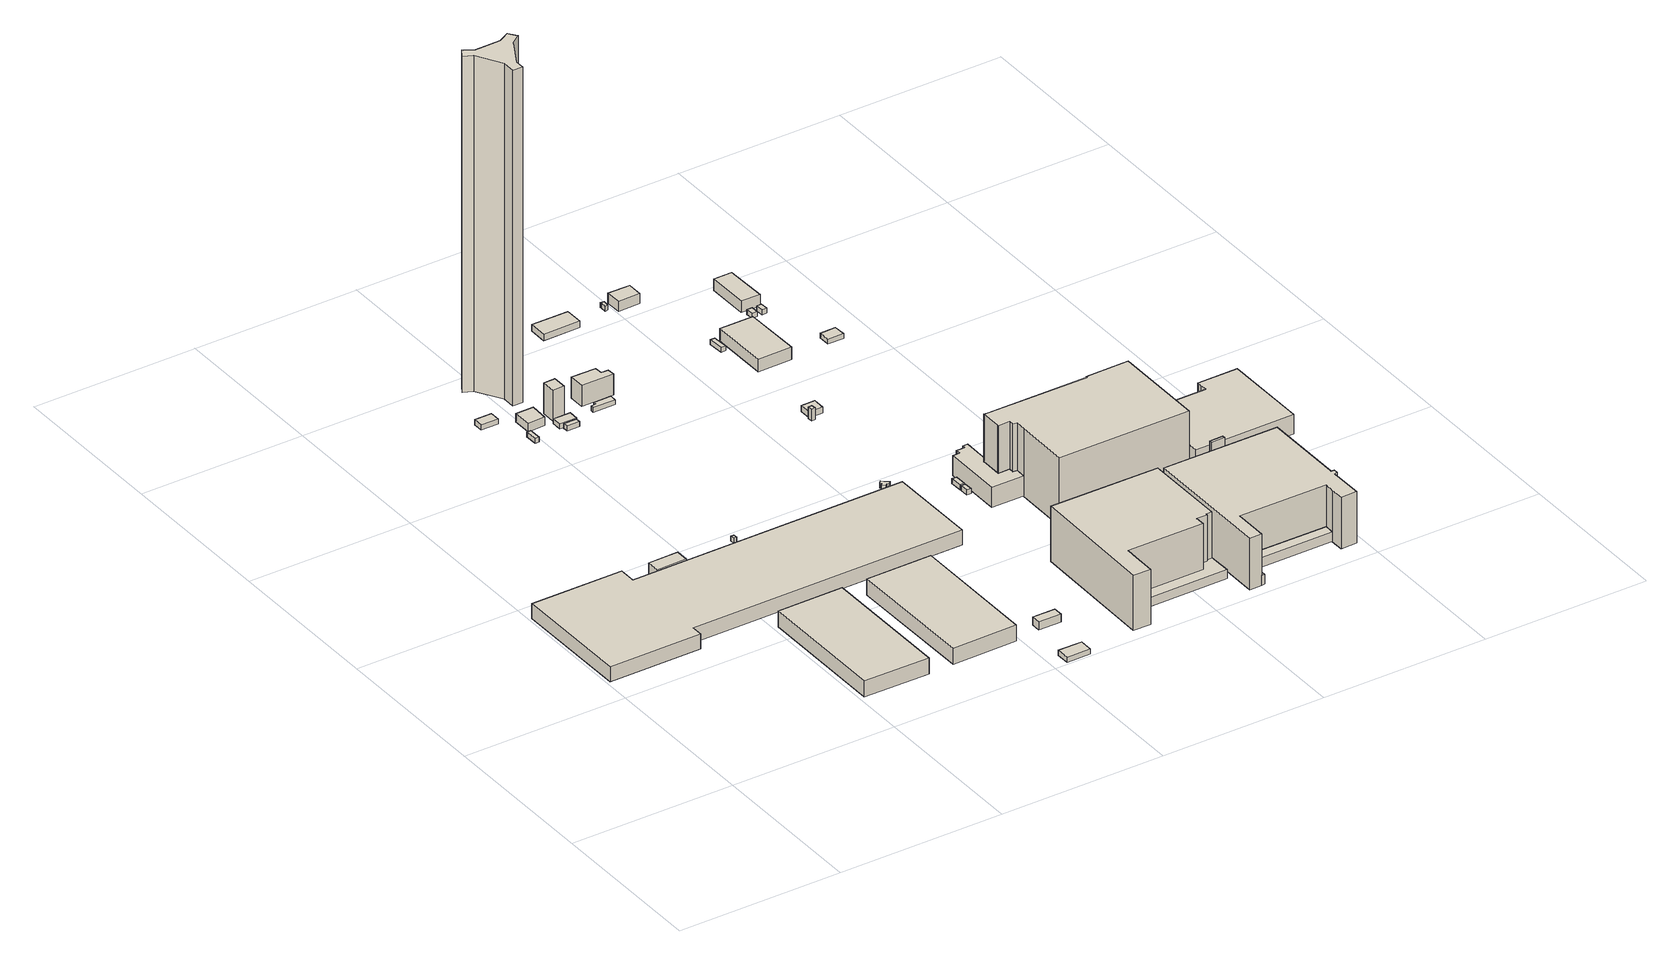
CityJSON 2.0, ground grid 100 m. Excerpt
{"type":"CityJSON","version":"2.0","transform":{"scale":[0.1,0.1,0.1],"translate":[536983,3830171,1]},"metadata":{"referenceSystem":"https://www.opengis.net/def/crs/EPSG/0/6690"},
"CityObjects":{
"building1":{"type":"Building","attributes":{"計測周辺長":59.56,"1/2500図郭":91,"区名":"住之江区","町丁目名称":"南港南６丁目","街区番号":7,"class":"3001","usage":"401","measuredHeight":6.5,"storeysAboveGround":2,"BuildingDetailAttribute.buildingRoofEdgeArea":161.26,"BuildingDetailAttribute.buildingStructureType":"610","BuildingDetailAttribute.buildingStructureOrgType":"2","BuildingDetailAttribute.detailedUsage":"1310","BuildingDetailAttribute.specifiedBuildingCoverageRate":0.6,"BuildingDetailAttribute.surveyYear":2017,"BuildingTsunamiRiskAttribute.description":"1","BuildingTsunamiRiskAttribute.rank":"1","BuildingTsunamiRiskAttribute.depth":0.21,"BuildingHighTideRiskAttribute.description":"1","BuildingHighTideRiskAttribute.rank":"2","BuildingHighTideRiskAttribute.depth":2.73,"BuildingIDAttribute.prefecture":"27","BuildingIDAttribute.city":"27125"},"geometry":[{"type":"Solid","lod":"1","boundaries":[[[[0,1,2,3]],[[2,4,5,3]],[[1,6,4,2]],[[0,7,6,1]],[[3,5,7,0]],[[4,6,7,5]]]]}]},
"building2":{"type":"Building","attributes":{"計測周辺長":241.01,"1/2500図郭":91,"区名":"住之江区","町丁目名称":"南港南６丁目","街区番号":7,"class":"3001","usage":"431","measuredHeight":9.9,"storeysAboveGround":1,"BuildingDetailAttribute.buildingRoofEdgeArea":3215.25,"BuildingDetailAttribute.buildingStructureType":"610","BuildingDetailAttribute.buildingStructureOrgType":"2","BuildingDetailAttribute.detailedUsage":"1720","BuildingDetailAttribute.specifiedBuildingCoverageRate":0.6,"BuildingDetailAttribute.surveyYear":2017,"BuildingHighTideRiskAttribute.description":"1","BuildingHighTideRiskAttribute.rank":"2","BuildingHighTideRiskAttribute.depth":2.57,"BuildingIDAttribute.prefecture":"27","BuildingIDAttribute.city":"27125"},"geometry":[{"type":"Solid","lod":"1","boundaries":[[[[8,9,10,11]],[[10,12,13,11]],[[9,14,12,10]],[[8,15,14,9]],[[11,13,15,8]],[[12,14,15,13]]]]}]},
"building3":{"type":"Building","attributes":{"計測周辺長":592.07,"1/2500図郭":91,"区名":"住之江区","町丁目名称":"南港南６丁目","街区番号":7,"class":"3001","usage":"431","measuredHeight":9.2,"storeysAboveGround":1,"BuildingDetailAttribute.buildingRoofEdgeArea":13330.86,"BuildingDetailAttribute.buildingStructureType":"610","BuildingDetailAttribute.buildingStructureOrgType":"2","BuildingDetailAttribute.detailedUsage":"1720","BuildingDetailAttribute.specifiedBuildingCoverageRate":0.6,"BuildingDetailAttribute.surveyYear":2017,"BuildingTsunamiRiskAttribute.description":"1","BuildingTsunamiRiskAttribute.rank":"1","BuildingTsunamiRiskAttribute.depth":0.13,"BuildingHighTideRiskAttribute.description":"1","BuildingHighTideRiskAttribute.rank":"2","BuildingHighTideRiskAttribute.depth":2.52,"BuildingIDAttribute.prefecture":"27","BuildingIDAttribute.city":"27125"},"geometry":[{"type":"Solid","lod":"1","boundaries":[[[[16,17,18,19,20,21,22,23]],[[22,24,25,23]],[[21,26,24,22]],[[20,27,26,21]],[[19,28,27,20]],[[18,29,28,19]],[[17,30,29,18]],[[16,31,30,17]],[[23,25,31,16]],[[24,26,27,28,29,30,31,25]]]]}]},
"building4":{"type":"Building","attributes":{"class":"3001","BuildingDetailAttribute.specifiedBuildingCoverageRate":0.6,"BuildingDetailAttribute.surveyYear":2017,"BuildingTsunamiRiskAttribute.description":"1","BuildingTsunamiRiskAttribute.rank":"1","BuildingTsunamiRiskAttribute.depth":0.3,"BuildingHighTideRiskAttribute.description":"1","BuildingHighTideRiskAttribute.rank":"3","BuildingHighTideRiskAttribute.depth":3.15,"BuildingIDAttribute.prefecture":"27","BuildingIDAttribute.city":"27125"},"geometry":[{"type":"Solid","lod":"1","boundaries":[[[[32,33,34,35]],[[34,36,37,35]],[[33,38,36,34]],[[32,39,38,33]],[[35,37,39,32]],[[36,38,39,37]]]]}]},
"building5":{"type":"Building","attributes":{"計測周辺長":33.32,"1/2500図郭":91,"区名":"住之江区","町丁目名称":"南港南７丁目","街区番号":3,"class":"3001","usage":"452","measuredHeight":3.2,"storeysAboveGround":1,"BuildingDetailAttribute.buildingRoofEdgeArea":64.65,"BuildingDetailAttribute.buildingStructureType":"610","BuildingDetailAttribute.buildingStructureOrgType":"2","BuildingDetailAttribute.detailedUsage":"1610","BuildingDetailAttribute.specifiedBuildingCoverageRate":0.6,"BuildingDetailAttribute.surveyYear":2017,"BuildingHighTideRiskAttribute.description":"1","BuildingHighTideRiskAttribute.rank":"2","BuildingHighTideRiskAttribute.depth":2.14,"BuildingIDAttribute.prefecture":"27","BuildingIDAttribute.city":"27125"},"geometry":[{"type":"Solid","lod":"1","boundaries":[[[[40,41,42,43]],[[42,44,45,43]],[[41,46,44,42]],[[40,47,46,41]],[[43,45,47,40]],[[44,46,47,45]]]]}]},
"building6":{"type":"Building","attributes":{"class":"3001","BuildingDetailAttribute.specifiedBuildingCoverageRate":0.6,"BuildingDetailAttribute.surveyYear":2017,"BuildingHighTideRiskAttribute.description":"1","BuildingHighTideRiskAttribute.rank":"2","BuildingHighTideRiskAttribute.depth":2.19,"BuildingIDAttribute.prefecture":"27","BuildingIDAttribute.city":"27125"},"geometry":[{"type":"Solid","lod":"1","boundaries":[[[[48,49,50,51]],[[50,52,53,51]],[[49,54,52,50]],[[48,55,54,49]],[[51,53,55,48]],[[52,54,55,53]]]]}]},
"building7":{"type":"Building","attributes":{"計測周辺長":239.01,"1/2500図郭":91,"区名":"住之江区","町丁目名称":"南港南６丁目","街区番号":7,"class":"3001","usage":"431","measuredHeight":9.9,"storeysAboveGround":1,"BuildingDetailAttribute.buildingRoofEdgeArea":3165.12,"BuildingDetailAttribute.buildingStructureType":"610","BuildingDetailAttribute.buildingStructureOrgType":"2","BuildingDetailAttribute.detailedUsage":"1720","BuildingDetailAttribute.specifiedBuildingCoverageRate":0.6,"BuildingDetailAttribute.surveyYear":2017,"BuildingTsunamiRiskAttribute.description":"1","BuildingTsunamiRiskAttribute.rank":"1","BuildingTsunamiRiskAttribute.depth":0.06,"BuildingHighTideRiskAttribute.description":"1","BuildingHighTideRiskAttribute.rank":"2","BuildingHighTideRiskAttribute.depth":2.63,"BuildingIDAttribute.prefecture":"27","BuildingIDAttribute.city":"27125"},"geometry":[{"type":"Solid","lod":"1","boundaries":[[[[56,57,58,59]],[[58,60,61,59]],[[57,62,60,58]],[[56,63,62,57]],[[59,61,63,56]],[[60,62,63,61]]]]}]},
"building8":{"type":"Building","attributes":{"計測周辺長":43.76,"1/2500図郭":91,"区名":"住之江区","町丁目名称":"南港南７丁目","街区番号":3,"class":"3001","usage":"452","measuredHeight":5.2,"storeysAboveGround":1,"BuildingDetailAttribute.buildingRoofEdgeArea":119.41,"BuildingDetailAttribute.buildingStructureType":"603","BuildingDetailAttribute.buildingStructureOrgType":"3","BuildingDetailAttribute.detailedUsage":"1610","BuildingDetailAttribute.specifiedBuildingCoverageRate":0.6,"BuildingDetailAttribute.surveyYear":2017,"BuildingHighTideRiskAttribute.description":"1","BuildingHighTideRiskAttribute.rank":"2","BuildingHighTideRiskAttribute.depth":2.27,"BuildingIDAttribute.prefecture":"27","BuildingIDAttribute.city":"27125"},"geometry":[{"type":"Solid","lod":"1","boundaries":[[[[64,65,66,67]],[[66,68,69,67]],[[65,70,68,66]],[[64,71,70,65]],[[67,69,71,64]],[[68,70,71,69]]]]}]},
"building9":{"type":"Building","attributes":{"class":"3001","BuildingDetailAttribute.specifiedBuildingCoverageRate":0.6,"BuildingDetailAttribute.surveyYear":2017,"BuildingHighTideRiskAttribute.description":"1","BuildingHighTideRiskAttribute.rank":"2","BuildingHighTideRiskAttribute.depth":2.36,"BuildingIDAttribute.prefecture":"27","BuildingIDAttribute.city":"27125"},"geometry":[{"type":"Solid","lod":"1","boundaries":[[[[72,73,74,75]],[[74,76,77,75]],[[73,78,76,74]],[[72,79,78,73]],[[75,77,79,72]],[[76,78,79,77]]]]}]},
"building10":{"type":"Building","attributes":{"計測周辺長":45.01,"1/2500図郭":91,"区名":"住之江区","町丁目名称":"南港南６丁目","街区番号":8,"class":"3001","usage":"401","measuredHeight":3.2,"storeysAboveGround":1,"BuildingDetailAttribute.buildingRoofEdgeArea":116.81,"BuildingDetailAttribute.buildingStructureType":"610","BuildingDetailAttribute.buildingStructureOrgType":"2","BuildingDetailAttribute.detailedUsage":"1310","BuildingDetailAttribute.specifiedBuildingCoverageRate":0.6,"BuildingDetailAttribute.surveyYear":2017,"BuildingTsunamiRiskAttribute.description":"1","BuildingTsunamiRiskAttribute.rank":"2","BuildingTsunamiRiskAttribute.depth":1.11,"BuildingHighTideRiskAttribute.description":"1","BuildingHighTideRiskAttribute.rank":"2","BuildingHighTideRiskAttribute.depth":2,"BuildingIDAttribute.prefecture":"27","BuildingIDAttribute.city":"27125"},"geometry":[{"type":"Solid","lod":"1","boundaries":[[[[80,81,82,83]],[[82,84,85,83]],[[81,86,84,82]],[[80,87,86,81]],[[83,85,87,80]],[[84,86,87,85]]]]}]},
"building11":{"type":"Building","attributes":{"class":"3001","BuildingDetailAttribute.specifiedBuildingCoverageRate":0.6,"BuildingDetailAttribute.surveyYear":2017,"BuildingHighTideRiskAttribute.description":"1","BuildingHighTideRiskAttribute.rank":"2","BuildingHighTideRiskAttribute.depth":2.36,"BuildingIDAttribute.prefecture":"27","BuildingIDAttribute.city":"27125"},"geometry":[{"type":"Solid","lod":"1","boundaries":[[[[88,89,90,91]],[[90,92,93,91]],[[89,94,92,90]],[[88,95,94,89]],[[91,93,95,88]],[[92,94,95,93]]]]}]},
"building12":{"type":"Building","attributes":{"計測周辺長":31.25,"1/2500図郭":91,"区名":"住之江区","町丁目名称":"南港南７丁目","街区番号":3,"class":"3001","usage":"452","measuredHeight":18.9,"storeysAboveGround":1,"BuildingDetailAttribute.buildingRoofEdgeArea":60.56,"BuildingDetailAttribute.buildingStructureType":"603","BuildingDetailAttribute.buildingStructureOrgType":"3","BuildingDetailAttribute.detailedUsage":"1610","BuildingDetailAttribute.specifiedBuildingCoverageRate":0.6,"BuildingDetailAttribute.surveyYear":2017,"BuildingHighTideRiskAttribute.description":"1","BuildingHighTideRiskAttribute.rank":"2","BuildingHighTideRiskAttribute.depth":2.35,"BuildingIDAttribute.prefecture":"27","BuildingIDAttribute.city":"27125"},"geometry":[{"type":"Solid","lod":"1","boundaries":[[[[96,97,98,99]],[[98,100,101,99]],[[97,102,100,98]],[[96,103,102,97]],[[99,101,103,96]],[[100,102,103,101]]]]}]},
"building13":{"type":"Building","attributes":{"計測周辺長":110.98,"1/2500図郭":91,"区名":"住之江区","町丁目名称":"南港南７丁目","街区番号":3,"class":"3001","usage":"452","measuredHeight":206.1,"storeysAboveGround":1,"BuildingDetailAttribute.buildingRoofEdgeArea":456.06,"BuildingDetailAttribute.buildingStructureType":"603","BuildingDetailAttribute.buildingStructureOrgType":"3","BuildingDetailAttribute.detailedUsage":"1610","BuildingDetailAttribute.specifiedBuildingCoverageRate":0.6,"BuildingDetailAttribute.surveyYear":2017,"BuildingHighTideRiskAttribute.description":"1","BuildingHighTideRiskAttribute.rank":"2","BuildingHighTideRiskAttribute.depth":2.02,"BuildingIDAttribute.prefecture":"27","BuildingIDAttribute.city":"27125"},"geometry":[{"type":"Solid","lod":"1","boundaries":[[[[104,105,106,107,108,109,110,111,112,113,114,115]],[[114,116,117,115]],[[113,118,116,114]],[[112,119,118,113]],[[111,120,119,112]],[[110,121,120,111]],[[109,122,121,110]],[[108,123,122,109]],[[107,124,123,108]],[[106,125,124,107]],[[105,126,125,106]],[[104,127,126,105]],[[115,117,127,104]],[[116,118,119,120,121,122,123,124,125,126,127,117]]]]}]},
"building14":{"type":"Building","attributes":{"class":"3001","measuredHeight":4.9,"BuildingDetailAttribute.specifiedBuildingCoverageRate":0.6,"BuildingDetailAttribute.surveyYear":2017,"BuildingTsunamiRiskAttribute.description":"1","BuildingTsunamiRiskAttribute.rank":"1","BuildingTsunamiRiskAttribute.depth":0.1,"BuildingHighTideRiskAttribute.description":"1","BuildingHighTideRiskAttribute.rank":"2","BuildingHighTideRiskAttribute.depth":2.75,"BuildingIDAttribute.prefecture":"27","BuildingIDAttribute.city":"27125"},"geometry":[{"type":"Solid","lod":"1","boundaries":[[[[128,129,130,131]],[[130,132,133,131]],[[129,134,132,130]],[[128,135,134,129]],[[131,133,135,128]],[[132,134,135,133]]]]}]},
"building15":{"type":"Building","attributes":{"計測周辺長":35.27,"1/2500図郭":91,"区名":"住之江区","町丁目名称":"南港南７丁目","街区番号":3,"class":"3001","usage":"452","storeysAboveGround":1,"BuildingDetailAttribute.buildingRoofEdgeArea":50.59,"BuildingDetailAttribute.buildingStructureType":"603","BuildingDetailAttribute.buildingStructureOrgType":"3","BuildingDetailAttribute.detailedUsage":"1610","BuildingDetailAttribute.specifiedBuildingCoverageRate":0.6,"BuildingDetailAttribute.surveyYear":2017,"BuildingHighTideRiskAttribute.description":"1","BuildingHighTideRiskAttribute.rank":"2","BuildingHighTideRiskAttribute.depth":2.33,"BuildingIDAttribute.prefecture":"27","BuildingIDAttribute.city":"27125"},"geometry":[{"type":"Solid","lod":"1","boundaries":[[[[136,137,138,139,140,141]],[[140,142,143,141]],[[139,144,142,140]],[[138,145,144,139]],[[137,146,145,138]],[[136,147,146,137]],[[141,143,147,136]],[[142,144,145,146,147,143]]]]}]},
"building16":{"type":"Building","attributes":{"計測周辺長":58.28,"1/2500図郭":91,"区名":"住之江区","町丁目名称":"南港南７丁目","街区番号":3,"class":"3001","usage":"452","measuredHeight":12.9,"storeysAboveGround":1,"BuildingDetailAttribute.buildingRoofEdgeArea":167.59,"BuildingDetailAttribute.buildingStructureType":"603","BuildingDetailAttribute.buildingStructureOrgType":"3","BuildingDetailAttribute.detailedUsage":"1610","BuildingDetailAttribute.specifiedBuildingCoverageRate":0.6,"BuildingDetailAttribute.surveyYear":2017,"BuildingHighTideRiskAttribute.description":"1","BuildingHighTideRiskAttribute.rank":"2","BuildingHighTideRiskAttribute.depth":2.35,"BuildingIDAttribute.prefecture":"27","BuildingIDAttribute.city":"27125"},"geometry":[{"type":"Solid","lod":"1","boundaries":[[[[148,149,150,151,152,153]],[[152,154,155,153]],[[151,156,154,152]],[[150,157,156,151]],[[149,158,157,150]],[[148,159,158,149]],[[153,155,159,148]],[[154,156,157,158,159,155]]]]}]},
"building17":{"type":"Building","attributes":{"class":"3001","BuildingDetailAttribute.specifiedBuildingCoverageRate":0.6,"BuildingDetailAttribute.surveyYear":2017,"BuildingTsunamiRiskAttribute.description":"1","BuildingTsunamiRiskAttribute.rank":"1","BuildingTsunamiRiskAttribute.depth":0.09,"BuildingHighTideRiskAttribute.description":"1","BuildingHighTideRiskAttribute.rank":"2","BuildingHighTideRiskAttribute.depth":2.72,"BuildingIDAttribute.prefecture":"27","BuildingIDAttribute.city":"27125"},"geometry":[{"type":"Solid","lod":"1","boundaries":[[[[160,161,162,163,164,165,166,167]],[[166,168,169,167]],[[165,170,168,166]],[[164,171,170,165]],[[163,172,171,164]],[[162,173,172,163]],[[161,174,173,162]],[[160,175,174,161]],[[167,169,175,160]],[[168,170,171,172,173,174,175,169]]]]}]},
"building18":{"type":"Building","attributes":{"計測周辺長":67.5,"1/2500図郭":91,"区名":"住之江区","町丁目名称":"南港南７丁目","街区番号":3,"class":"3003","usage":"452","measuredHeight":3.9,"storeysAboveGround":1,"BuildingDetailAttribute.buildingRoofEdgeArea":251.72,"BuildingDetailAttribute.buildingStructureType":"603","BuildingDetailAttribute.buildingStructureOrgType":"3","BuildingDetailAttribute.detailedUsage":"1610","BuildingDetailAttribute.specifiedBuildingCoverageRate":0.6,"BuildingDetailAttribute.surveyYear":2017,"BuildingHighTideRiskAttribute.description":"1","BuildingHighTideRiskAttribute.rank":"2","BuildingHighTideRiskAttribute.depth":2.04,"BuildingIDAttribute.prefecture":"27","BuildingIDAttribute.city":"27125"},"geometry":[{"type":"Solid","lod":"1","boundaries":[[[[176,177,178,179]],[[178,180,181,179]],[[177,182,180,178]],[[176,183,182,177]],[[179,181,183,176]],[[180,182,183,181]]]]}]},
"building19":{"type":"Building","attributes":{"計測周辺長":247.33,"1/2500図郭":91,"区名":"住之江区","町丁目名称":"南港南６丁目","街区番号":5,"class":"3002","usage":"431","measuredHeight":33.8,"storeysAboveGround":5,"BuildingDetailAttribute.buildingRoofEdgeArea":3751.2,"BuildingDetailAttribute.buildingStructureType":"603","BuildingDetailAttribute.buildingStructureOrgType":"3","BuildingDetailAttribute.detailedUsage":"1720","BuildingDetailAttribute.specifiedBuildingCoverageRate":0.6,"BuildingDetailAttribute.surveyYear":2017,"BuildingTsunamiRiskAttribute.description":"1","BuildingTsunamiRiskAttribute.rank":"2","BuildingTsunamiRiskAttribute.depth":1.09,"BuildingHighTideRiskAttribute.description":"1","BuildingHighTideRiskAttribute.rank":"2","BuildingHighTideRiskAttribute.depth":2,"BuildingIDAttribute.prefecture":"27","BuildingIDAttribute.city":"27125"},"geometry":[{"type":"Solid","lod":"1","boundaries":[[[[184,185,186,187,188,189,190,191,192,193,194]],[[193,195,196,194]],[[192,197,195,193]],[[191,198,197,192]],[[190,199,198,191]],[[189,200,199,190]],[[188,201,200,189]],[[187,202,201,188]],[[186,203,202,187]],[[185,204,203,186]],[[184,205,204,185]],[[194,196,205,184]],[[195,197,198,199,200,201,202,203,204,205,196]]]]}]},
"building20":{"type":"Building","attributes":{"計測周辺長":141.02,"1/2500図郭":91,"区名":"住之江区","町丁目名称":"南港南６丁目","街区番号":5,"class":"3003","usage":"431","measuredHeight":5.5,"storeysAboveGround":1,"BuildingDetailAttribute.buildingRoofEdgeArea":473.91,"BuildingDetailAttribute.buildingStructureType":"603","BuildingDetailAttribute.buildingStructureOrgType":"3","BuildingDetailAttribute.detailedUsage":"1720","BuildingDetailAttribute.specifiedBuildingCoverageRate":0.6,"BuildingDetailAttribute.surveyYear":2017,"BuildingTsunamiRiskAttribute.description":"1","BuildingTsunamiRiskAttribute.rank":"2","BuildingTsunamiRiskAttribute.depth":1.48,"BuildingHighTideRiskAttribute.description":"1","BuildingHighTideRiskAttribute.rank":"2","BuildingHighTideRiskAttribute.depth":2,"BuildingIDAttribute.prefecture":"27","BuildingIDAttribute.city":"27125"},"geometry":[{"type":"Solid","lod":"1","boundaries":[[[[206,207,208,209,210,211,212,213]],[[212,214,215,213]],[[211,216,214,212]],[[210,217,216,211]],[[209,218,217,210]],[[208,219,218,209]],[[207,220,219,208]],[[206,221,220,207]],[[213,215,221,206]],[[214,216,217,218,219,220,221,215]]]]}]},
"building21":{"type":"Building","attributes":{"計測周辺長":15.93,"1/2500図郭":91,"区名":"住之江区","町丁目名称":"南港南６丁目","街区番号":6,"class":"3001","usage":"431","measuredHeight":3.1,"storeysAboveGround":1,"BuildingDetailAttribute.buildingRoofEdgeArea":13.92,"BuildingDetailAttribute.buildingStructureType":"603","BuildingDetailAttribute.buildingStructureOrgType":"3","BuildingDetailAttribute.detailedUsage":"1720","BuildingDetailAttribute.specifiedBuildingCoverageRate":0.6,"BuildingDetailAttribute.surveyYear":2017,"BuildingTsunamiRiskAttribute.description":"1","BuildingTsunamiRiskAttribute.rank":"1","BuildingTsunamiRiskAttribute.depth":0.07,"BuildingHighTideRiskAttribute.description":"1","BuildingHighTideRiskAttribute.rank":"2","BuildingHighTideRiskAttribute.depth":2.75,"BuildingIDAttribute.prefecture":"27","BuildingIDAttribute.city":"27125"},"geometry":[{"type":"Solid","lod":"1","boundaries":[[[[222,223,224,225]],[[224,226,227,225]],[[223,228,226,224]],[[222,229,228,223]],[[225,227,229,222]],[[226,228,229,227]]]]}]},
"building22":{"type":"Building","attributes":{"計測周辺長":10.29,"1/2500図郭":91,"区名":"住之江区","町丁目名称":"南港南７丁目","街区番号":3,"class":"3001","usage":"452","measuredHeight":7.2,"storeysAboveGround":1,"BuildingDetailAttribute.buildingRoofEdgeArea":6.5,"BuildingDetailAttribute.buildingStructureType":"603","BuildingDetailAttribute.buildingStructureOrgType":"3","BuildingDetailAttribute.detailedUsage":"1610","BuildingDetailAttribute.specifiedBuildingCoverageRate":0.6,"BuildingDetailAttribute.surveyYear":2017,"BuildingHighTideRiskAttribute.description":"1","BuildingHighTideRiskAttribute.rank":"2","BuildingHighTideRiskAttribute.depth":2.13,"BuildingIDAttribute.prefecture":"27","BuildingIDAttribute.city":"27125"},"geometry":[{"type":"Solid","lod":"1","boundaries":[[[[230,231,232,233]],[[232,234,235,233]],[[231,236,234,232]],[[230,237,236,231]],[[233,235,237,230]],[[234,236,237,235]]]]}]},
"building23":{"type":"Building","attributes":{"class":"3001","BuildingDetailAttribute.specifiedBuildingCoverageRate":0.6,"BuildingDetailAttribute.surveyYear":2017,"BuildingTsunamiRiskAttribute.description":"1","BuildingTsunamiRiskAttribute.rank":"1","BuildingTsunamiRiskAttribute.depth":0.04,"BuildingHighTideRiskAttribute.description":"1","BuildingHighTideRiskAttribute.rank":"2","BuildingHighTideRiskAttribute.depth":2.69,"BuildingIDAttribute.prefecture":"27","BuildingIDAttribute.city":"27125"},"geometry":[{"type":"Solid","lod":"1","boundaries":[[[[238,239,240,241]],[[240,242,243,241]],[[239,244,242,240]],[[238,245,244,239]],[[241,243,245,238]],[[242,244,245,243]]]]}]},
"building24":{"type":"Building","attributes":{"計測周辺長":31.75,"1/2500図郭":91,"区名":"住之江区","町丁目名称":"南港南７丁目","街区番号":3,"class":"3001","usage":"452","measuredHeight":3.7,"storeysAboveGround":1,"BuildingDetailAttribute.buildingRoofEdgeArea":62.81,"BuildingDetailAttribute.buildingStructureType":"610","BuildingDetailAttribute.buildingStructureOrgType":"2","BuildingDetailAttribute.detailedUsage":"1610","BuildingDetailAttribute.specifiedBuildingCoverageRate":0.6,"BuildingDetailAttribute.surveyYear":2017,"BuildingHighTideRiskAttribute.description":"1","BuildingHighTideRiskAttribute.rank":"2","BuildingHighTideRiskAttribute.depth":2.18,"BuildingIDAttribute.prefecture":"27","BuildingIDAttribute.city":"27125"},"geometry":[{"type":"Solid","lod":"1","boundaries":[[[[246,247,248,249]],[[248,250,251,249]],[[247,252,250,248]],[[246,253,252,247]],[[249,251,253,246]],[[250,252,253,251]]]]}]},
"building25":{"type":"Building","attributes":{"計測周辺長":89.81,"1/2500図郭":91,"区名":"住之江区","町丁目名称":"南港南６丁目","街区番号":6,"class":"3001","usage":"431","measuredHeight":12.3,"storeysAboveGround":3,"BuildingDetailAttribute.buildingRoofEdgeArea":364.41,"BuildingDetailAttribute.buildingStructureType":"603","BuildingDetailAttribute.buildingStructureOrgType":"3","BuildingDetailAttribute.detailedUsage":"1720","BuildingDetailAttribute.specifiedBuildingCoverageRate":0.6,"BuildingDetailAttribute.surveyYear":2017,"BuildingTsunamiRiskAttribute.description":"1","BuildingTsunamiRiskAttribute.rank":"1","BuildingTsunamiRiskAttribute.depth":0.22,"BuildingHighTideRiskAttribute.description":"1","BuildingHighTideRiskAttribute.rank":"2","BuildingHighTideRiskAttribute.depth":2,"BuildingIDAttribute.prefecture":"27","BuildingIDAttribute.city":"27125"},"geometry":[{"type":"Solid","lod":"1","boundaries":[[[[254,255,256,257,258,259,260,261,262,263,264,265,266,267,268,269]],[[268,270,271,269]],[[267,272,270,268]],[[266,273,272,267]],[[265,274,273,266]],[[264,275,274,265]],[[263,276,275,264]],[[262,277,276,263]],[[261,278,277,262]],[[260,279,278,261]],[[259,280,279,260]],[[258,281,280,259]],[[257,282,281,258]],[[256,283,282,257]],[[255,284,283,256]],[[254,285,284,255]],[[269,271,285,254]],[[270,272,273,274,275,276,277,278,279,280,281,282,283,284,285,271]]]]}]},
"building26":{"type":"Building","attributes":{"計測周辺長":11.89,"1/2500図郭":91,"区名":"住之江区","町丁目名称":"南港南７丁目","街区番号":3,"class":"3001","usage":"452","measuredHeight":3.1,"storeysAboveGround":1,"BuildingDetailAttribute.buildingRoofEdgeArea":7.5,"BuildingDetailAttribute.buildingStructureType":"610","BuildingDetailAttribute.buildingStructureOrgType":"2","BuildingDetailAttribute.detailedUsage":"1610","BuildingDetailAttribute.specifiedBuildingCoverageRate":0.6,"BuildingDetailAttribute.surveyYear":2017,"BuildingHighTideRiskAttribute.description":"1","BuildingHighTideRiskAttribute.rank":"2","BuildingHighTideRiskAttribute.depth":2.33,"BuildingIDAttribute.prefecture":"27","BuildingIDAttribute.city":"27125"},"geometry":[{"type":"Solid","lod":"1","boundaries":[[[[286,287,288,289,290]],[[289,291,292,290]],[[288,293,291,289]],[[287,294,293,288]],[[286,295,294,287]],[[290,292,295,286]],[[291,293,294,295,292]]]]}]},
"building27":{"type":"Building","attributes":{"計測周辺長":24.29,"1/2500図郭":91,"区名":"住之江区","町丁目名称":"南港南７丁目","街区番号":3,"class":"3001","usage":"452","storeysAboveGround":1,"BuildingDetailAttribute.buildingRoofEdgeArea":25.84,"BuildingDetailAttribute.buildingStructureType":"610","BuildingDetailAttribute.buildingStructureOrgType":"2","BuildingDetailAttribute.detailedUsage":"1610","BuildingDetailAttribute.specifiedBuildingCoverageRate":0.6,"BuildingDetailAttribute.surveyYear":2017,"BuildingHighTideRiskAttribute.description":"1","BuildingHighTideRiskAttribute.rank":"2","BuildingHighTideRiskAttribute.depth":2.31,"BuildingIDAttribute.prefecture":"27","BuildingIDAttribute.city":"27125"},"geometry":[{"type":"Solid","lod":"1","boundaries":[[[[296,297,298,299]],[[298,300,301,299]],[[297,302,300,298]],[[296,303,302,297]],[[299,301,303,296]],[[300,302,303,301]]]]}]},
"building28":{"type":"Building","attributes":{"計測周辺長":46.26,"1/2500図郭":91,"区名":"住之江区","町丁目名称":"南港南７丁目","街区番号":3,"class":"3001","usage":"452","measuredHeight":6.3,"storeysAboveGround":1,"BuildingDetailAttribute.buildingRoofEdgeArea":130,"BuildingDetailAttribute.buildingStructureType":"603","BuildingDetailAttribute.buildingStructureOrgType":"3","BuildingDetailAttribute.detailedUsage":"1610","BuildingDetailAttribute.specifiedBuildingCoverageRate":0.6,"BuildingDetailAttribute.surveyYear":2017,"BuildingHighTideRiskAttribute.description":"1","BuildingHighTideRiskAttribute.rank":"2","BuildingHighTideRiskAttribute.depth":2.34,"BuildingIDAttribute.prefecture":"27","BuildingIDAttribute.city":"27125"},"geometry":[{"type":"Solid","lod":"1","boundaries":[[[[304,305,306,307,308]],[[307,309,310,308]],[[306,311,309,307]],[[305,312,311,306]],[[304,313,312,305]],[[308,310,313,304]],[[309,311,312,313,310]]]]}]},
"building29":{"type":"Building","attributes":{"class":"3003","measuredHeight":7.7,"BuildingDetailAttribute.specifiedBuildingCoverageRate":0.6,"BuildingDetailAttribute.surveyYear":2017,"BuildingHighTideRiskAttribute.description":"1","BuildingHighTideRiskAttribute.rank":"2","BuildingHighTideRiskAttribute.depth":2.27,"BuildingIDAttribute.prefecture":"27","BuildingIDAttribute.city":"27125"},"geometry":[{"type":"Solid","lod":"1","boundaries":[[[[314,315,316,317]],[[316,318,319,317]],[[315,320,318,316]],[[314,321,320,315]],[[317,319,321,314]],[[318,320,321,319]]]]}]},
"building30":{"type":"Building","attributes":{"計測周辺長":294.57,"1/2500図郭":91,"区名":"住之江区","町丁目名称":"南港南６丁目","街区番号":6,"class":"3002","usage":"431","measuredHeight":41.8,"storeysAboveGround":6,"BuildingDetailAttribute.buildingRoofEdgeArea":4666.82,"BuildingDetailAttribute.buildingStructureType":"603","BuildingDetailAttribute.buildingStructureOrgType":"3","BuildingDetailAttribute.detailedUsage":"1720","BuildingDetailAttribute.specifiedBuildingCoverageRate":0.6,"BuildingDetailAttribute.surveyYear":2017,"BuildingTsunamiRiskAttribute.description":"1","BuildingTsunamiRiskAttribute.rank":"1","BuildingTsunamiRiskAttribute.depth":0.13,"BuildingHighTideRiskAttribute.description":"1","BuildingHighTideRiskAttribute.rank":"2","BuildingHighTideRiskAttribute.depth":2,"BuildingIDAttribute.prefecture":"27","BuildingIDAttribute.city":"27125"},"geometry":[{"type":"Solid","lod":"1","boundaries":[[[[322,323,324,325,326,327,328,329,330,331,332,333,334]],[[333,335,336,334]],[[332,337,335,333]],[[331,338,337,332]],[[330,339,338,331]],[[329,340,339,330]],[[328,341,340,329]],[[327,342,341,328]],[[326,343,342,327]],[[325,344,343,326]],[[324,345,344,325]],[[323,346,345,324]],[[322,347,346,323]],[[334,336,347,322]],[[335,337,338,339,340,341,342,343,344,345,346,347,336]]]]}]},
"building31":{"type":"Building","attributes":{"計測周辺長":16,"1/2500図郭":91,"区名":"住之江区","町丁目名称":"南港南７丁目","街区番号":3,"class":"3001","usage":"452","storeysAboveGround":1,"BuildingDetailAttribute.buildingRoofEdgeArea":15.44,"BuildingDetailAttribute.buildingStructureType":"610","BuildingDetailAttribute.buildingStructureOrgType":"2","BuildingDetailAttribute.detailedUsage":"1610","BuildingDetailAttribute.specifiedBuildingCoverageRate":0.6,"BuildingDetailAttribute.surveyYear":2017,"BuildingHighTideRiskAttribute.description":"1","BuildingHighTideRiskAttribute.rank":"2","BuildingHighTideRiskAttribute.depth":2.31,"BuildingIDAttribute.prefecture":"27","BuildingIDAttribute.city":"27125"},"geometry":[{"type":"Solid","lod":"1","boundaries":[[[[348,349,350,351]],[[350,352,353,351]],[[349,354,352,350]],[[348,355,354,349]],[[351,353,355,348]],[[352,354,355,353]]]]}]},
"building32":{"type":"Building","attributes":{"計測周辺長":188.11,"1/2500図郭":91,"区名":"住之江区","町丁目名称":"南港南６丁目","街区番号":6,"class":"3003","usage":"431","measuredHeight":5.1,"storeysAboveGround":1,"BuildingDetailAttribute.buildingRoofEdgeArea":468.39,"BuildingDetailAttribute.buildingStructureType":"610","BuildingDetailAttribute.buildingStructureOrgType":"2","BuildingDetailAttribute.detailedUsage":"1720","BuildingDetailAttribute.specifiedBuildingCoverageRate":0.6,"BuildingDetailAttribute.surveyYear":2017,"BuildingTsunamiRiskAttribute.description":"1","BuildingTsunamiRiskAttribute.rank":"1","BuildingTsunamiRiskAttribute.depth":0.4,"BuildingHighTideRiskAttribute.description":"1","BuildingHighTideRiskAttribute.rank":"2","BuildingHighTideRiskAttribute.depth":2,"BuildingIDAttribute.prefecture":"27","BuildingIDAttribute.city":"27125"},"geometry":[{"type":"Solid","lod":"1","boundaries":[[[[356,357,358,359,360,361,362,363]],[[362,364,365,363]],[[361,366,364,362]],[[360,367,366,361]],[[359,368,367,360]],[[358,369,368,359]],[[357,370,369,358]],[[356,371,370,357]],[[363,365,371,356]],[[364,366,367,368,369,370,371,365]]]]}]},
"building33":{"type":"Building","attributes":{"計測周辺長":119.07,"1/2500図郭":91,"区名":"住之江区","町丁目名称":"南港南６丁目","街区番号":5,"class":"3002","usage":"431","measuredHeight":6,"storeysAboveGround":1,"BuildingDetailAttribute.buildingRoofEdgeArea":326.71,"BuildingDetailAttribute.buildingStructureType":"603","BuildingDetailAttribute.buildingStructureOrgType":"3","BuildingDetailAttribute.detailedUsage":"1720","BuildingDetailAttribute.specifiedBuildingCoverageRate":0.6,"BuildingDetailAttribute.surveyYear":2017,"BuildingTsunamiRiskAttribute.description":"1","BuildingTsunamiRiskAttribute.rank":"2","BuildingTsunamiRiskAttribute.depth":1.27,"BuildingHighTideRiskAttribute.description":"1","BuildingHighTideRiskAttribute.rank":"2","BuildingHighTideRiskAttribute.depth":2,"BuildingIDAttribute.prefecture":"27","BuildingIDAttribute.city":"27125"},"geometry":[{"type":"Solid","lod":"1","boundaries":[[[[372,373,374,375,376,377]],[[376,378,379,377]],[[375,380,378,376]],[[374,381,380,375]],[[373,382,381,374]],[[372,383,382,373]],[[377,379,383,372]],[[378,380,381,382,383,379]]]]}]},
"building34":{"type":"Building","attributes":{"計測周辺長":16.02,"1/2500図郭":91,"区名":"住之江区","町丁目名称":"南港南７丁目","街区番号":3,"class":"3001","usage":"452","measuredHeight":3,"storeysAboveGround":1,"BuildingDetailAttribute.buildingRoofEdgeArea":15.25,"BuildingDetailAttribute.buildingStructureType":"610","BuildingDetailAttribute.buildingStructureOrgType":"2","BuildingDetailAttribute.detailedUsage":"1610","BuildingDetailAttribute.specifiedBuildingCoverageRate":0.6,"BuildingDetailAttribute.surveyYear":2017,"BuildingHighTideRiskAttribute.description":"1","BuildingHighTideRiskAttribute.rank":"2","BuildingHighTideRiskAttribute.depth":2.29,"BuildingIDAttribute.prefecture":"27","BuildingIDAttribute.city":"27125"},"geometry":[{"type":"Solid","lod":"1","boundaries":[[[[384,385,386,387]],[[386,388,389,387]],[[385,390,388,386]],[[384,391,390,385]],[[387,389,391,384]],[[388,390,391,389]]]]}]},
"building35":{"type":"Building","attributes":{"計測周辺長":74.51,"1/2500図郭":91,"区名":"住之江区","町丁目名称":"南港南７丁目","街区番号":3,"class":"3001","usage":"452","measuredHeight":7,"storeysAboveGround":1,"BuildingDetailAttribute.buildingRoofEdgeArea":296.12,"BuildingDetailAttribute.buildingStructureType":"610","BuildingDetailAttribute.buildingStructureOrgType":"2","BuildingDetailAttribute.detailedUsage":"1610","BuildingDetailAttribute.specifiedBuildingCoverageRate":0.6,"BuildingDetailAttribute.surveyYear":2017,"BuildingHighTideRiskAttribute.description":"1","BuildingHighTideRiskAttribute.rank":"2","BuildingHighTideRiskAttribute.depth":2.36,"BuildingIDAttribute.prefecture":"27","BuildingIDAttribute.city":"27125"},"geometry":[{"type":"Solid","lod":"1","boundaries":[[[[392,393,394,395]],[[394,396,397,395]],[[393,398,396,394]],[[392,399,398,393]],[[395,397,399,392]],[[396,398,399,397]]]]}]},
"building36":{"type":"Building","attributes":{"計測周辺長":33.51,"1/2500図郭":91,"区名":"住之江区","町丁目名称":"南港南７丁目","街区番号":3,"class":"3001","usage":"452","storeysAboveGround":1,"BuildingDetailAttribute.buildingRoofEdgeArea":68.59,"BuildingDetailAttribute.buildingStructureType":"603","BuildingDetailAttribute.buildingStructureOrgType":"3","BuildingDetailAttribute.detailedUsage":"1610","BuildingDetailAttribute.specifiedBuildingCoverageRate":0.6,"BuildingDetailAttribute.surveyYear":2017,"BuildingHighTideRiskAttribute.description":"1","BuildingHighTideRiskAttribute.rank":"2","BuildingHighTideRiskAttribute.depth":2.53,"BuildingIDAttribute.prefecture":"27","BuildingIDAttribute.city":"27125"},"geometry":[{"type":"Solid","lod":"1","boundaries":[[[[400,401,402,403]],[[402,404,405,403]],[[401,406,404,402]],[[400,407,406,401]],[[403,405,407,400]],[[404,406,407,405]]]]}]},
"building37":{"type":"Building","attributes":{"計測周辺長":304.56,"1/2500図郭":91,"区名":"住之江区","町丁目名称":"南港南６丁目","街区番号":5,"class":"3002","usage":"431","measuredHeight":31.7,"storeysAboveGround":5,"BuildingDetailAttribute.buildingRoofEdgeArea":4390.92,"BuildingDetailAttribute.buildingStructureType":"603","BuildingDetailAttribute.buildingStructureOrgType":"3","BuildingDetailAttribute.detailedUsage":"1720","BuildingDetailAttribute.specifiedBuildingCoverageRate":0.6,"BuildingDetailAttribute.surveyYear":2017,"BuildingTsunamiRiskAttribute.description":"1","BuildingTsunamiRiskAttribute.rank":"2","BuildingTsunamiRiskAttribute.depth":1.24,"BuildingHighTideRiskAttribute.description":"1","BuildingHighTideRiskAttribute.rank":"2","BuildingHighTideRiskAttribute.depth":2,"BuildingIDAttribute.prefecture":"27","BuildingIDAttribute.city":"27125"},"geometry":[{"type":"Solid","lod":"1","boundaries":[[[[408,409,410,411,412,413,414,415,416,417,418,419,420]],[[419,421,422,420]],[[418,423,421,419]],[[417,424,423,418]],[[416,425,424,417]],[[415,426,425,416]],[[414,427,426,415]],[[413,428,427,414]],[[412,429,428,413]],[[411,430,429,412]],[[410,431,430,411]],[[409,432,431,410]],[[408,433,432,409]],[[420,422,433,408]],[[421,423,424,425,426,427,428,429,430,431,432,433,422]]]]}]},
"building38":{"type":"Building","attributes":{"class":"3001","measuredHeight":14.3,"BuildingDetailAttribute.specifiedBuildingCoverageRate":0.6,"BuildingDetailAttribute.surveyYear":2017,"BuildingTsunamiRiskAttribute.description":"1","BuildingTsunamiRiskAttribute.rank":"1","BuildingTsunamiRiskAttribute.depth":0.36,"BuildingHighTideRiskAttribute.description":"1","BuildingHighTideRiskAttribute.rank":"2","BuildingHighTideRiskAttribute.depth":3,"BuildingIDAttribute.prefecture":"27","BuildingIDAttribute.city":"27125"},"geometry":[{"type":"Solid","lod":"1","boundaries":[[[[434,435,436,437]],[[436,438,439,437]],[[435,440,438,436]],[[434,441,440,435]],[[437,439,441,434]],[[438,440,441,439]]]]}]},
"building39":{"type":"Building","attributes":{"計測周辺長":21.27,"1/2500図郭":91,"区名":"住之江区","町丁目名称":"南港南６丁目","街区番号":6,"class":"3003","usage":"431","measuredHeight":4.6,"storeysAboveGround":1,"BuildingDetailAttribute.buildingRoofEdgeArea":28,"BuildingDetailAttribute.buildingStructureType":"603","BuildingDetailAttribute.buildingStructureOrgType":"3","BuildingDetailAttribute.detailedUsage":"1720","BuildingDetailAttribute.specifiedBuildingCoverageRate":0.6,"BuildingDetailAttribute.surveyYear":2017,"BuildingHighTideRiskAttribute.description":"1","BuildingHighTideRiskAttribute.rank":"2","BuildingHighTideRiskAttribute.depth":2.49,"BuildingIDAttribute.prefecture":"27","BuildingIDAttribute.city":"27125"},"geometry":[{"type":"Solid","lod":"1","boundaries":[[[[442,443,444,445]],[[444,446,447,445]],[[443,448,446,444]],[[442,449,448,443]],[[445,447,449,442]],[[446,448,449,447]]]]}]},
"building40":{"type":"Building","attributes":{"計測周辺長":65.75,"1/2500図郭":91,"区名":"住之江区","町丁目名称":"南港南６丁目","街区番号":6,"class":"3002","usage":"431","measuredHeight":5.6,"storeysAboveGround":1,"BuildingDetailAttribute.buildingRoofEdgeArea":142.22,"BuildingDetailAttribute.buildingStructureType":"610","BuildingDetailAttribute.buildingStructureOrgType":"2","BuildingDetailAttribute.detailedUsage":"1720","BuildingDetailAttribute.specifiedBuildingCoverageRate":0.6,"BuildingDetailAttribute.surveyYear":2017,"BuildingHighTideRiskAttribute.description":"1","BuildingHighTideRiskAttribute.rank":"2","BuildingHighTideRiskAttribute.depth":2.58,"BuildingIDAttribute.prefecture":"27","BuildingIDAttribute.city":"27125"},"geometry":[{"type":"Solid","lod":"1","boundaries":[[[[450,451,452,453]],[[452,454,455,453]],[[451,456,454,452]],[[450,457,456,451]],[[453,455,457,450]],[[454,456,457,455]]]]}]},
"building41":{"type":"Building","attributes":{"計測周辺長":238.27,"1/2500図郭":91,"区名":"住之江区","町丁目名称":"南港南６丁目","街区番号":6,"class":"3002","usage":"431","measuredHeight":12,"storeysAboveGround":3,"BuildingDetailAttribute.buildingRoofEdgeArea":2952.03,"BuildingDetailAttribute.buildingStructureType":"603","BuildingDetailAttribute.buildingStructureOrgType":"3","BuildingDetailAttribute.detailedUsage":"1720","BuildingDetailAttribute.specifiedBuildingCoverageRate":0.6,"BuildingDetailAttribute.surveyYear":2017,"BuildingTsunamiRiskAttribute.description":"1","BuildingTsunamiRiskAttribute.rank":"1","BuildingTsunamiRiskAttribute.depth":0.12,"BuildingHighTideRiskAttribute.description":"1","BuildingHighTideRiskAttribute.rank":"2","BuildingHighTideRiskAttribute.depth":2,"BuildingIDAttribute.prefecture":"27","BuildingIDAttribute.city":"27125"},"geometry":[{"type":"Solid","lod":"1","boundaries":[[[[458,459,460,461,462,463,464,465,466,467,468,469,470,471,472]],[[471,473,474,472]],[[470,475,473,471]],[[469,476,475,470]],[[468,477,476,469]],[[467,478,477,468]],[[466,479,478,467]],[[465,480,479,466]],[[464,481,480,465]],[[463,482,481,464]],[[462,483,482,463]],[[461,484,483,462]],[[460,485,484,461]],[[459,486,485,460]],[[458,487,486,459]],[[472,474,487,458]],[[473,475,476,477,478,479,480,481,482,483,484,485,486,487,474]]]]}]}
},
"vertices":[
[747,1902,19],[928,1904,19],[929,1823,19],[748,1821,19],[929,1823,84],[748,1821,84],[928,1904,84],[747,1902,84],
[1015,297,24],[1017,1101,24],[1414,1103,24],[1415,296,24],[1414,1103,122],[1415,296,122],[1017,1101,122],[1015,297,122],
[9,1154,19],[7,1878,19],[566,1880,19],[566,1777,19],[2242,1783,19],[2244,1230,19],[572,1223,19],[572,1156,19],[572,1223,111],[572,1156,111],[2244,1230,111],[2242,1783,111],[566,1777,111],[566,1880,111],[7,1878,111],[9,1154,111],
[1274,1901,18],[1271,1924,18],[1291,1924,18],[1292,1901,18],[1291,1924,48],[1292,1901,48],[1271,1924,48],[1274,1901,48],
[777,3502,29],[777,3564,29],[882,3564,29],[882,3502,29],[882,3564,61],[882,3502,61],[777,3564,61],[777,3502,61],
[941,3246,27],[940,3321,27],[964,3322,27],[965,3246,27],[964,3322,57],[965,3246,57],[940,3321,57],[941,3246,57],
[1572,305,21],[1567,1104,21],[1967,1106,21],[1965,309,21],[1967,1106,120],[1965,309,120],[1567,1104,120],[1572,305,120],
[971,3470,27],[1079,3471,27],[1075,3359,27],[972,3355,27],[1075,3359,79],[972,3355,79],[1079,3471,79],[971,3470,79],
[1145,3254,26],[1144,3284,26],[1221,3284,26],[1221,3254,26],[1221,3284,56],[1221,3254,56],[1144,3284,56],[1145,3254,56],
[2080,7,11],[2079,90,11],[2224,89,11],[2223,9,11],[2224,89,43],[2223,9,43],[2079,90,43],[2080,7,43],
[1123,3290,26],[1123,3352,26],[1228,3351,26],[1228,3289,26],[1228,3351,56],[1228,3289,56],[1123,3352,56],[1123,3290,56],
[1135,3375,25],[1136,3460,25],[1206,3460,25],[1207,3375,25],[1206,3460,214],[1207,3375,214],[1136,3460,214],[1135,3375,214],
[1040,3604,28],[1041,3684,28],[950,3833,28],[897,3857,28],[929,3910,28],[992,3875,28],[1145,3877,28],[1212,3913,28],[1247,3863,28],[1188,3820,28],[1102,3662,28],[1102,3604,28],[1102,3662,2089],[1102,3604,2089],[1188,3820,2089],[1247,3863,2089],[1212,3913,2089],[1145,3877,2089],[992,3875,2089],[929,3910,2089],[897,3857,2089],[950,3833,2089],[1041,3684,2089],[1040,3604,2089],
[2120,334,21],[2121,392,21],[2259,390,21],[2258,332,21],[2259,390,70],[2258,332,70],[2121,392,70],[2120,334,70],
[1355,3327,25],[1355,3347,25],[1385,3350,25],[1385,3367,25],[1492,3368,25],[1490,3326,25],[1492,3368,55],[1490,3326,55],[1385,3367,55],[1385,3350,55],[1355,3347,55],[1355,3327,55],
[1337,3409,23],[1338,3507,23],[1488,3505,23],[1491,3458,23],[1534,3456,23],[1537,3411,23],[1534,3456,152],[1537,3411,152],[1491,3458,152],[1488,3505,152],[1338,3507,152],[1337,3409,152],
[2185,1893,22],[2196,1904,22],[2187,1913,22],[2202,1929,22],[2240,1894,22],[2224,1877,22],[2214,1887,22],[2203,1876,22],[2214,1887,52],[2203,1876,52],[2224,1877,52],[2240,1894,52],[2202,1929,52],[2187,1913,52],[2196,1904,52],[2185,1893,52],
[1518,4033,28],[1519,4146,28],[1744,4145,28],[1745,4035,28],[1744,4145,67],[1745,4035,67],[1519,4146,67],[1518,4033,67],
[2644,78,5],[2537,79,5],[2549,864,5],[3211,861,5],[3211,358,5],[3174,356,5],[3174,346,5],[3111,347,5],[3112,292,5],[2647,290,5],[2645,218,5],[2647,290,343],[2645,218,343],[3112,292,343],[3111,347,343],[3174,346,343],[3174,356,343],[3211,358,343],[3211,861,343],[2549,864,343],[2537,79,343],[2644,78,343],
[2647,290,7],[3112,292,7],[3111,347,7],[3174,346,7],[3174,356,7],[3211,358,7],[3213,218,7],[2645,218,7],[3213,218,62],[2645,218,62],[3211,358,62],[3174,356,62],[3174,346,62],[3111,347,62],[3112,292,62],[2647,290,62],
[2524,1605,22],[2523,1658,22],[2549,1659,22],[2550,1605,22],[2549,1659,53],[2550,1605,53],[2523,1658,53],[2524,1605,53],
[2241,2658,29],[2264,2658,29],[2267,2631,29],[2244,2628,29],[2267,2631,101],[2244,2628,101],[2264,2658,101],[2241,2658,101],
[2521,1740,22],[2550,1741,22],[2551,1669,22],[2523,1668,22],[2551,1669,52],[2523,1668,52],[2550,1741,52],[2521,1740,52],
[2251,2661,27],[2251,2736,27],[2336,2737,27],[2334,2662,27],[2336,2737,64],[2334,2662,64],[2251,2736,64],[2251,2661,64],
[2671,1668,19],[2670,1543,19],[2670,1535,19],[2742,1536,19],[2743,1506,19],[2768,1504,19],[2767,1440,19],[2568,1440,19],[2569,1805,19],[2612,1806,19],[2612,1835,19],[2664,1835,19],[2663,1854,19],[2694,1854,19],[2693,1730,19],[2694,1668,19],[2693,1730,142],[2694,1668,142],[2694,1854,142],[2663,1854,142],[2664,1835,142],[2612,1835,142],[2612,1806,142],[2569,1805,142],[2568,1440,142],[2767,1440,142],[2768,1504,142],[2743,1506,142],[2742,1536,142],[2670,1535,142],[2670,1543,142],[2671,1668,142],
[1939,4127,27],[1939,4135,27],[1959,4130,27],[1957,4095,27],[1940,4090,27],[1957,4095,58],[1940,4090,58],[1959,4130,58],[1939,4135,58],[1939,4127,58],
[2215,3528,26],[2243,3528,26],[2249,3436,26],[2221,3433,26],[2249,3436,56],[2221,3433,56],[2243,3528,56],[2215,3528,56],
[1995,4050,27],[1992,4143,27],[1992,4148,27],[2129,4147,27],[2128,4052,27],[2129,4147,89],[2128,4052,89],[1992,4148,89],[1992,4143,89],[1995,4050,89],
[2276,3173,27],[2275,3528,27],[2480,3528,27],[2484,3175,27],[2480,3528,104],[2484,3175,104],[2275,3528,104],[2276,3173,104],
[3569,1105,15],[2764,1106,15],[2767,1440,15],[2768,1504,15],[2743,1506,15],[2742,1536,15],[2670,1535,15],[2670,1543,15],[2671,1668,15],[2694,1668,15],[3311,1664,15],[3310,1674,15],[3571,1677,15],[3310,1674,433],[3571,1677,433],[3311,1664,433],[2694,1668,433],[2671,1668,433],[2670,1543,433],[2670,1535,433],[2742,1536,433],[2743,1506,433],[2768,1504,433],[2767,1440,433],[2764,1106,433],[3569,1105,433],
[2532,3613,27],[2531,3661,27],[2564,3661,27],[2564,3614,27],[2564,3661,57],[2564,3614,57],[2531,3661,57],[2532,3613,57],
[2693,1730,18],[3310,1731,18],[3313,1703,18],[3572,1703,18],[3571,1677,18],[3310,1674,18],[3311,1664,18],[2694,1668,18],[3311,1664,69],[2694,1668,69],[3310,1674,69],[3571,1677,69],[3572,1703,69],[3313,1703,69],[3310,1731,69],[2693,1730,69],
[3325,270,9],[3860,267,9],[3858,207,9],[3345,207,9],[3344,65,9],[3324,65,9],[3344,65,69],[3324,65,69],[3345,207,69],[3858,207,69],[3860,267,69],[3325,270,69],
[2591,3661,27],[2621,3662,27],[2624,3614,27],[2592,3611,27],[2624,3614,58],[2592,3611,58],[2621,3662,58],[2591,3661,58],
[2516,3693,26],[2516,3948,26],[2628,3949,26],[2633,3689,26],[2628,3949,96],[2633,3689,96],[2516,3948,96],[2516,3693,96],
[2723,3195,25],[2723,3265,25],[2818,3269,25],[2821,3196,25],[2818,3269,55],[2821,3196,55],[2723,3265,55],[2723,3195,55],
[3858,127,8],[3858,207,8],[3860,267,8],[3325,270,8],[3324,65,8],[3249,61,8],[3254,869,8],[3954,866,8],[3954,363,8],[3974,363,8],[3974,334,8],[3954,331,8],[3956,128,8],[3954,331,324],[3956,128,324],[3974,334,324],[3974,363,324],[3954,363,324],[3954,866,324],[3254,869,324],[3249,61,324],[3324,65,324],[3325,270,324],[3860,267,324],[3858,207,324],[3858,127,324],
[3814,1142,20],[3733,1142,20],[3733,1159,20],[3814,1159,20],[3733,1159,162],[3814,1159,162],[3733,1142,162],[3814,1142,162],
[3664,1667,26],[3664,1714,26],[3731,1714,26],[3731,1667,26],[3731,1714,72],[3731,1667,72],[3664,1714,72],[3664,1667,72],
[4010,1612,23],[3731,1612,23],[3731,1656,23],[4010,1657,23],[3731,1656,80],[4010,1657,80],[3731,1612,80],[4010,1612,80],
[4255,1160,18],[3814,1159,18],[3733,1159,18],[3647,1159,18],[3646,1518,18],[3664,1518,18],[3664,1667,18],[3731,1667,18],[3731,1656,18],[3731,1612,18],[4010,1612,18],[4010,1657,18],[4010,1685,18],[4076,1685,18],[4254,1685,18],[4076,1685,137],[4254,1685,137],[4010,1685,137],[4010,1657,137],[4010,1612,137],[3731,1612,137],[3731,1656,137],[3731,1667,137],[3664,1667,137],[3664,1518,137],[3646,1518,137],[3647,1159,137],[3733,1159,137],[3814,1159,137],[4255,1160,137]
]}
